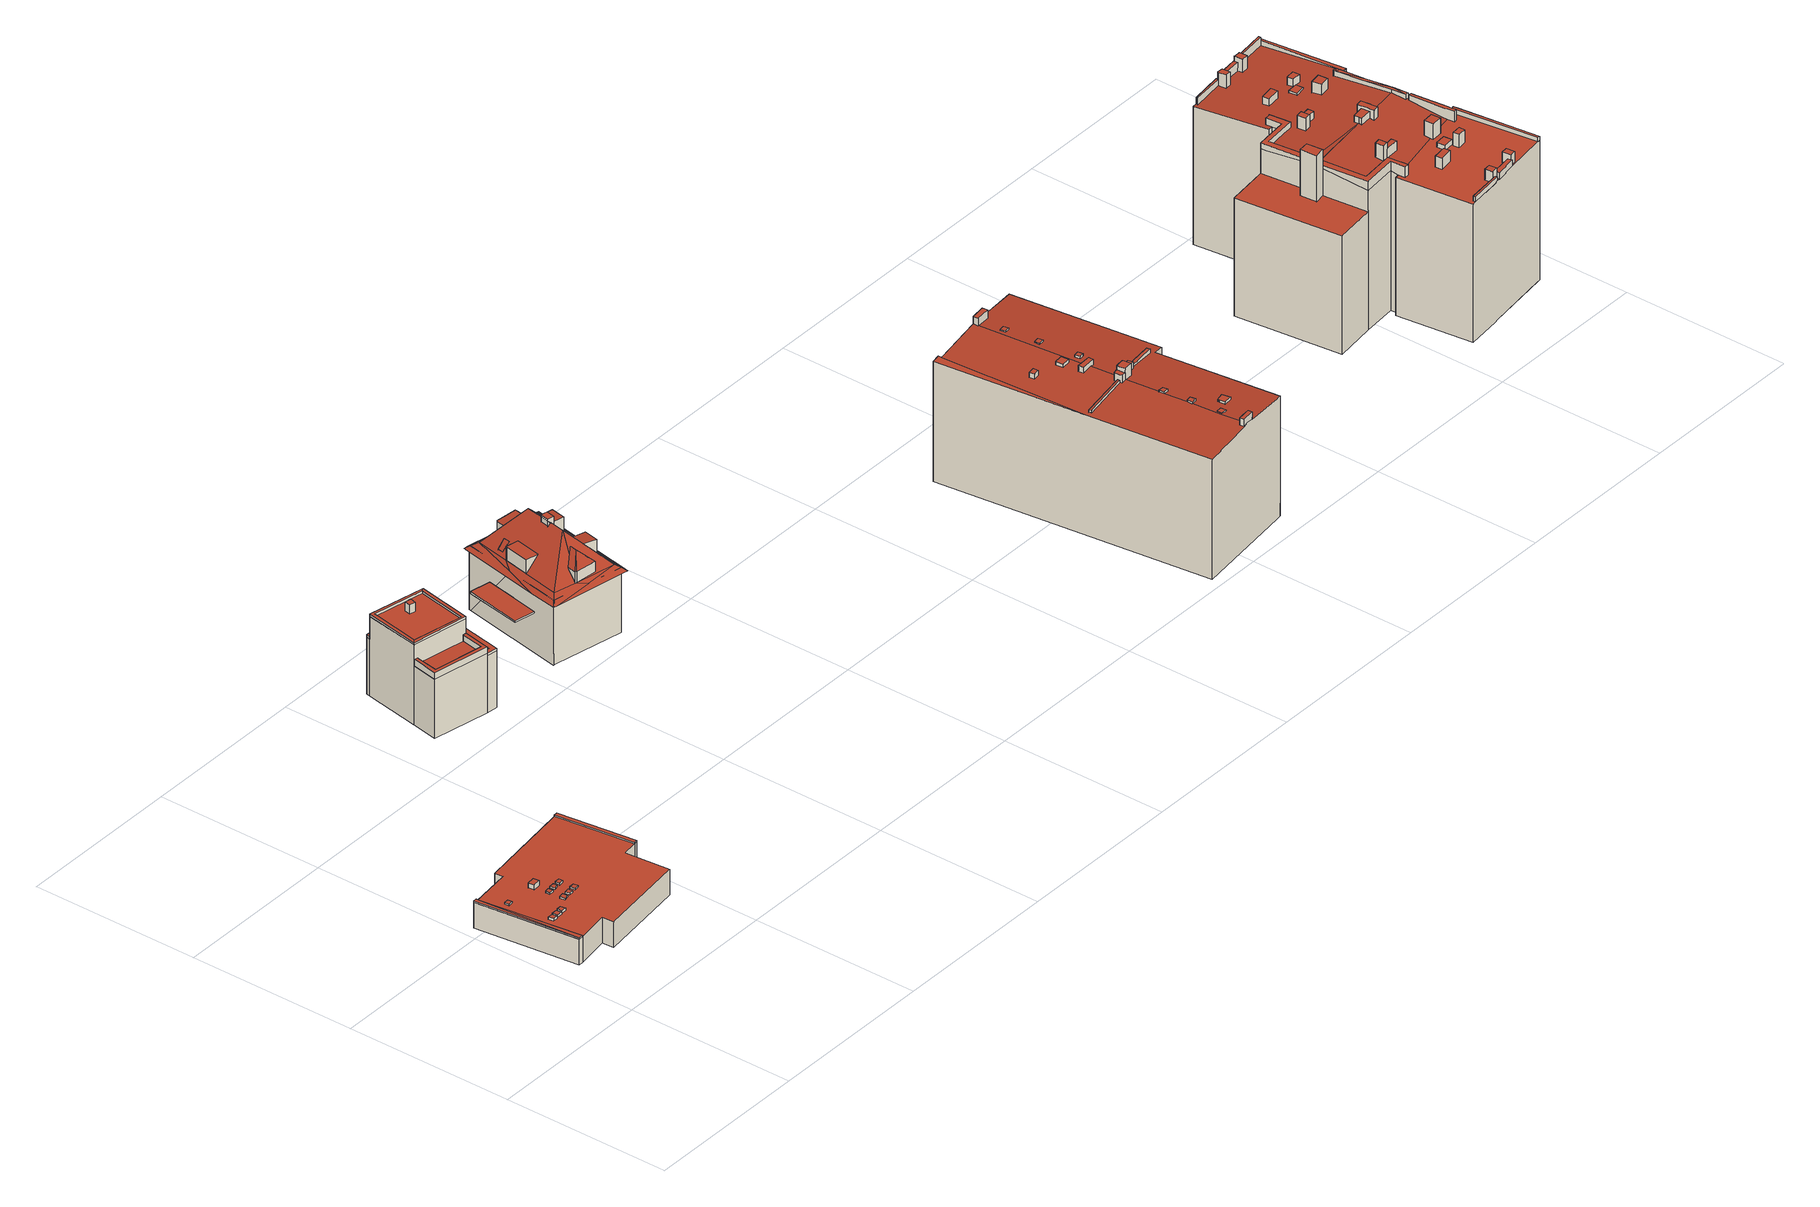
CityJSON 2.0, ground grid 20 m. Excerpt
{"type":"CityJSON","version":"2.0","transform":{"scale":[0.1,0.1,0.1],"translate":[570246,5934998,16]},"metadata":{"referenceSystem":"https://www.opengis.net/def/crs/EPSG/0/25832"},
"CityObjects":{
"building1":{"type":"Building","attributes":{"Grundfläche 2D":"232.256836","Grundhöhe NN":"16.990"},"children":["building1-1","building1-2","building1-3","building1-4","building1-5","building1-6","building1-7","building1-8","building1-9","building1-10","building1-11","building1-12","building1-13"],"geometry":[{"type":"Solid","lod":"3","boundaries":[[[[0,1,2,3,4,5,6,7,8,9,10,11,12,13,14]],[[15,16,6,5]],[[16,17,7,6]],[[17,18,8,7]],[[18,19,9,8]],[[19,20,10,9]],[[20,21,11,10]],[[21,22,12,11]],[[22,23,13,12]],[[23,24,14,13]],[[24,25,0,14]],[[25,26,1,0]],[[26,27,2,1]],[[27,28,3,2]],[[28,29,4,3]],[[29,15,5,4]],[[22,21,20,19,18,17,16,15,29,28,27,26,25,24,23]]]],"semantics":{"surfaces":[{"type":"RoofSurface"},{"type":"WallSurface"},{"type":"GroundSurface"}],"values":[[0,1,1,1,1,1,1,1,1,1,1,1,1,1,1,1,2]]}}]},
"building1-1":{"type":"BuildingInstallation","parents":["building1"],"geometry":[{"type":"MultiSurface","lod":"3","boundaries":[[[30,31,32,33]],[[33,32,34,35]],[[30,33,35,36]],[[31,30,36,37]],[[32,31,37,34]]],"semantics":{"surfaces":[{"type":"RoofSurface"},{"type":"WallSurface"}],"values":[0,1,1,1,1]}}]},
"building1-2":{"type":"BuildingInstallation","parents":["building1"],"geometry":[{"type":"MultiSurface","lod":"3","boundaries":[[[38,39,40,41]],[[40,39,42,43]],[[41,40,43,44]],[[38,41,44,45]],[[39,38,45,42]]],"semantics":{"surfaces":[{"type":"RoofSurface"},{"type":"WallSurface"}],"values":[0,1,1,1,1]}}]},
"building1-3":{"type":"BuildingInstallation","parents":["building1"],"geometry":[{"type":"MultiSurface","lod":"3","boundaries":[[[46,47,48,49]],[[49,48,50,51]],[[46,49,51,52]],[[52,53,47,46]],[[53,50,48,47]]],"semantics":{"surfaces":[{"type":"RoofSurface"},{"type":"WallSurface"}],"values":[0,1,1,1,1]}}]},
"building1-4":{"type":"BuildingInstallation","parents":["building1"],"geometry":[{"type":"MultiSurface","lod":"3","boundaries":[[[54,55,56,57]],[[57,56,58,59]],[[54,57,59,60]],[[55,54,60,61]],[[56,55,61,58]]],"semantics":{"surfaces":[{"type":"RoofSurface"},{"type":"WallSurface"}],"values":[0,1,1,1,1]}}]},
"building1-5":{"type":"BuildingInstallation","parents":["building1"],"geometry":[{"type":"MultiSurface","lod":"3","boundaries":[[[62,63,64,65]],[[65,64,66,67]],[[62,65,67,68]],[[63,62,68,69]],[[64,63,69,66]]],"semantics":{"surfaces":[{"type":"RoofSurface"},{"type":"WallSurface"}],"values":[0,1,1,1,1]}}]},
"building1-6":{"type":"BuildingInstallation","parents":["building1"],"geometry":[{"type":"MultiSurface","lod":"3","boundaries":[[[70,71,72,73]],[[74,75,73,72]],[[70,73,75,76]],[[71,70,76,77]],[[77,74,72,71]]],"semantics":{"surfaces":[{"type":"RoofSurface"},{"type":"WallSurface"}],"values":[0,1,1,1,1]}}]},
"building1-7":{"type":"BuildingInstallation","parents":["building1"],"geometry":[{"type":"MultiSurface","lod":"3","boundaries":[[[78,79,80,81]],[[82,83,81,80]],[[78,81,83,84]],[[84,85,79,78]],[[80,79,85,82]]],"semantics":{"surfaces":[{"type":"RoofSurface"},{"type":"WallSurface"}],"values":[0,1,1,1,1]}}]},
"building1-8":{"type":"BuildingInstallation","parents":["building1"],"geometry":[{"type":"MultiSurface","lod":"3","boundaries":[[[86,87,88,89]],[[89,88,14,0]],[[86,89,0,1]],[[87,86,1,2]],[[88,87,2,14]]],"semantics":{"surfaces":[{"type":"RoofSurface"},{"type":"WallSurface"}],"values":[0,1,1,1,1]}}]},
"building1-9":{"type":"BuildingInstallation","parents":["building1"],"geometry":[{"type":"MultiSurface","lod":"3","boundaries":[[[90,91,92,93]],[[93,92,94,95]],[[90,93,95,96]],[[91,90,96,97]],[[92,91,97,94]]],"semantics":{"surfaces":[{"type":"RoofSurface"},{"type":"WallSurface"}],"values":[0,1,1,1,1]}}]},
"building1-10":{"type":"BuildingInstallation","parents":["building1"],"geometry":[{"type":"MultiSurface","lod":"3","boundaries":[[[98,99,100,101]],[[98,101,102]],[[7,8,101,100]],[[8,9,102,101]],[[102,9,5,6,99,98]],[[6,7,100,99]]],"semantics":{"surfaces":[{"type":"RoofSurface"},{"type":"WallSurface"}],"values":[0,0,1,1,1,1]}}]},
"building1-11":{"type":"BuildingInstallation","parents":["building1"],"geometry":[{"type":"MultiSurface","lod":"3","boundaries":[[[103,104,105,106]],[[106,105,107,108]],[[103,106,108,109]],[[104,103,109,110]],[[105,104,110,107]]],"semantics":{"surfaces":[{"type":"RoofSurface"},{"type":"WallSurface"}],"values":[0,1,1,1,1]}}]},
"building1-12":{"type":"BuildingInstallation","parents":["building1"],"geometry":[{"type":"MultiSurface","lod":"3","boundaries":[[[111,112,113,114]],[[114,113,115,116]],[[111,114,116,117]],[[112,111,117,118]],[[113,112,118,115]]],"semantics":{"surfaces":[{"type":"RoofSurface"},{"type":"WallSurface"}],"values":[0,1,1,1,1]}}]},
"building1-13":{"type":"BuildingInstallation","parents":["building1"],"geometry":[{"type":"MultiSurface","lod":"3","boundaries":[[[119,120,121,122]],[[122,121,123,124]],[[119,122,124,125]],[[120,119,125,126]],[[121,120,126,123]]],"semantics":{"surfaces":[{"type":"RoofSurface"},{"type":"WallSurface"}],"values":[0,1,1,1,1]}}]},
"building2":{"type":"Building","attributes":{"Grundfläche 2D":"85.486202","Grundhöhe NN":"16.314"},"children":["building2-1","building2-2","building2-3","building2-4","building2-5"],"geometry":[{"type":"Solid","lod":"3","boundaries":[[[[127,128,129,130,131,132,133]],[[134,135,136,137]],[[138,139,140,141,142,143,144,145,146,147]],[[127,133,132,138,147,146]],[[131,130,148,149]],[[131,149,150,138,132]],[[151,134,137,152,143,153,148,130]],[[129,128,127,154,135,134,151,130]],[[135,154,127,146,145,136]],[[136,145,144,143,152,137]],[[139,138,150,155]],[[140,139,155,156]],[[157,142,141,140,156,158]],[[143,142,157,153]],[[148,153,157,158,156,155,150,149]]]],"semantics":{"surfaces":[{"type":"RoofSurface"},{"type":"WallSurface"},{"type":"GroundSurface"}],"values":[[0,0,0,1,1,1,1,1,1,1,1,1,1,1,2]]}}]},
"building2-1":{"type":"BuildingInstallation","parents":["building2"],"geometry":[{"type":"MultiSurface","lod":"3","boundaries":[[[159,160,154,161,162,163,164,151,165]],[[154,127,128,161]],[[128,166,162,161]],[[163,162,166,167]],[[167,129,164,163]],[[129,130,151,164]],[[130,131,165,151]],[[165,131,132,159]],[[132,133,127,154,160,159]]],"semantics":{"surfaces":[{"type":"RoofSurface"},{"type":"WallSurface"}],"values":[0,1,1,1,1,1,1,1,1]}}]},
"building2-2":{"type":"BuildingInstallation","parents":["building2"],"geometry":[{"type":"MultiSurface","lod":"3","boundaries":[[[168,169,170,171,172,173]],[[134,135,171,170]],[[135,136,172,171]],[[168,173,174,175]],[[169,168,175,176]]],"semantics":{"surfaces":[{"type":"RoofSurface"},{"type":"WallSurface"}],"values":[0,1,1,1,1]}}]},
"building2-3":{"type":"BuildingInstallation","parents":["building2"],"geometry":[{"type":"MultiSurface","lod":"3","boundaries":[[[170,169,177,173,172,178]],[[177,169,176,179]],[[179,174,173,177]],[[136,137,178,172]],[[137,134,170,178]]],"semantics":{"surfaces":[{"type":"RoofSurface"},{"type":"WallSurface"}],"values":[0,1,1,1,1]}}]},
"building2-4":{"type":"BuildingInstallation","parents":["building2"],"geometry":[{"type":"MultiSurface","lod":"3","boundaries":[[[180,181,182,183]],[[183,182,184,185]],[[180,183,185,186]],[[181,180,186,187]],[[182,181,187,184]]],"semantics":{"surfaces":[{"type":"RoofSurface"},{"type":"WallSurface"}],"values":[0,1,1,1,1]}}]},
"building2-5":{"type":"BuildingInstallation","parents":["building2"],"geometry":[{"type":"MultiSurface","lod":"3","boundaries":[[[188,189,190,133,132,191,192,193,194,152,195]],[[138,139,191,132]],[[139,140,192,191]],[[140,141,142,194,193,192]],[[142,143,152,194]],[[143,144,195,152]],[[144,196,188,195]],[[196,197,189,188]],[[190,189,197,198]],[[147,133,190,198]],[[132,133,147,138]]],"semantics":{"surfaces":[{"type":"RoofSurface"},{"type":"WallSurface"}],"values":[0,1,1,1,1,1,1,1,1,1,1]}}]},
"building3":{"type":"Building","attributes":{"Grundfläche 2D":"115.816028","Grundhöhe NN":"17.129"},"children":["building3-1","building3-2","building3-3","building3-4","building3-5","building3-6","building3-7","building3-8","building3-9"],"geometry":[{"type":"Solid","lod":"3","boundaries":[[[[199,200,201,202,203]],[[204,201,200,199]],[[205,203,202,206,207]],[[199,203,205,208,209]],[[210,211,212,205,207,206]],[[213,214,212,211,215,216,217]],[[214,205,212]],[[218,219,220,221,217,216,215]],[[222,223,224,225,219,218]],[[219,225,220]],[[223,226,204,225,224]],[[204,199,225]],[[220,227,217,221]],[[225,227,220]],[[225,199,228,229,230,229,231,227]],[[228,205,214,213,217,227,231,229,232,229]],[[208,205,228,199,209]],[[203,233,234,235]],[[235,236,237,238,203]],[[212,207,237,236,239]],[[240,241,212,239,242]],[[243,244,224,219,245,216,240,242,246]],[[233,200,247,224,244,234]],[[244,243,246,242,239,236,235,234]],[[201,200,233,203,202]],[[200,201,204]],[[202,210,206]],[[210,202,237,207]],[[237,202,203,238]],[[212,211,210,207]],[[211,212,241,240,215]],[[215,240,218]],[[218,219,224,222]],[[240,216,218]],[[245,219,218,216]],[[222,226,223]],[[222,224,226]],[[204,226,224,247,200]]]],"semantics":{"surfaces":[{"type":"RoofSurface"},{"type":"WallSurface"},{"type":"GroundSurface"}],"values":[[0,0,0,0,0,0,0,0,0,0,0,0,0,0,0,0,0,1,1,1,1,1,1,2,0,0,0,0,0,0,0,0,0,0,0,0,0,0]]}}]},
"building3-1":{"type":"BuildingInstallation","parents":["building3"],"geometry":[{"type":"MultiSurface","lod":"3","boundaries":[[[248,249,250,251,252]],[[252,253,229]],[[252,229,248]],[[229,254,249,248]],[[255,250,249,254,232]],[[251,250,255,231,256]],[[230,253,252,251,256]]],"semantics":{"surfaces":[{"type":"RoofSurface"},{"type":"WallSurface"}],"values":[0,1,1,1,1,1,1]}}]},
"building3-2":{"type":"BuildingInstallation","parents":["building3"],"geometry":[{"type":"MultiSurface","lod":"3","boundaries":[[[257,258,259,260,261,262,263]],[[263,262,264]],[[265,266,264,262,261,267,268]],[[269,208,258,257,263]],[[267,261,260]],[[209,270,264,266,265]],[[270,269,263,264]]],"semantics":{"surfaces":[{"type":"RoofSurface"},{"type":"WallSurface"}],"values":[0,0,0,1,1,1,1]}}]},
"building3-3":{"type":"BuildingInstallation","parents":["building3"],"geometry":[{"type":"MultiSurface","lod":"3","boundaries":[[[271,272,273,274]],[[274,273,275,276]],[[271,274,276,277]],[[272,271,277,278]],[[273,272,278,275]]],"semantics":{"surfaces":[{"type":"RoofSurface"},{"type":"WallSurface"}],"values":[0,1,1,1,1]}}]},
"building3-4":{"type":"BuildingInstallation","parents":["building3"],"geometry":[{"type":"MultiSurface","lod":"3","boundaries":[[[279,280,281,282,283,284]],[[279,284,285]],[[282,281,286,287]],[[287,288,285,284,283,282]]],"semantics":{"surfaces":[{"type":"RoofSurface"},{"type":"WallSurface"}],"values":[0,1,1,1]}}]},
"building3-5":{"type":"BuildingInstallation","parents":["building3"],"geometry":[{"type":"MultiSurface","lod":"3","boundaries":[[[289,290,291,292]],[[292,213,289]],[[290,214,291]],[[292,291,214,213]]],"semantics":{"surfaces":[{"type":"RoofSurface"},{"type":"WallSurface"}],"values":[0,1,1,1]}}]},
"building3-6":{"type":"BuildingInstallation","parents":["building3"],"geometry":[{"type":"MultiSurface","lod":"3","boundaries":[[[293,294,295,296,297,298]],[[296,295,299]],[[299,295,300]],[[301,300,295,294,302,303]],[[297,296,304]],[[221,300,301]],[[221,220,299,300]],[[220,304,296,299]]],"semantics":{"surfaces":[{"type":"RoofSurface"},{"type":"WallSurface"}],"values":[0,0,0,0,1,1,1,1]}}]},
"building3-7":{"type":"BuildingInstallation","parents":["building3"],"geometry":[{"type":"MultiSurface","lod":"3","boundaries":[[[305,306,307,308]],[[306,309,307]],[[308,310,305]],[[306,305,310,309]]],"semantics":{"surfaces":[{"type":"RoofSurface"},{"type":"WallSurface"}],"values":[0,1,1,1]}}]},
"building3-8":{"type":"BuildingInstallation","parents":["building3"],"geometry":[{"type":"MultiSurface","lod":"3","boundaries":[[[311,312,313]],[[312,314,313]],[[314,315,316]],[[316,313,314]],[[317,315,314,312,311,318,319,320]],[[317,321,316,315]],[[313,316,321,322]],[[313,322,318,311]],[[320,319,318,322,321,317]]],"semantics":{"surfaces":[{"type":"RoofSurface"},{"type":"WallSurface"},{"type":"OuterCeilingSurface"}],"values":[0,0,0,0,1,1,1,1,2]}}]},
"building3-9":{"type":"BuildingInstallation","parents":["building3"],"geometry":[{"type":"MultiSurface","lod":"3","boundaries":[[[323,324,325,326]],[[323,327,328,324]],[[325,324,328,329]],[[326,325,329,330]],[[326,330,327,323]],[[328,327,330,329]]],"semantics":{"surfaces":[{"type":"RoofSurface"},{"type":"WallSurface"},{"type":"OuterCeilingSurface"}],"values":[0,1,1,1,1,2]}}]},
"building4":{"type":"Building","attributes":{"Grundfläche 2D":"440.302065","Grundhöhe NN":"17.251"},"children":["building4-1","building4-2","building4-3","building4-4","building4-5","building4-6","building4-7","building4-8","building4-9","building4-10","building4-11","building4-12","building4-13","building4-14","building4-15","building4-16","building4-17"],"geometry":[{"type":"Solid","lod":"3","boundaries":[[[[331,332,333,334,335,336,337,338,339,340,341,342,343,344,345,346,347,348,349,350,351,352]],[[353,354,355,356]],[[348,347,346,345,344,343,342,341,340,353,356,357,358,359,331,352,351,350,349]],[[336,335,360,361]],[[338,337,362,363]],[[337,336,361,362]],[[364,353,340,339,338,363,365]],[[354,353,364,366]],[[355,354,366,367]],[[357,356,355,367,368]],[[335,334,333,332,331,359,358,357,368,369,360]],[[365,363,362,361,360,369,368,367,366,364]]]],"semantics":{"surfaces":[{"type":"RoofSurface"},{"type":"WallSurface"},{"type":"GroundSurface"}],"values":[[0,0,0,1,1,1,1,1,1,1,1,2]]}}]},
"building4-1":{"type":"BuildingInstallation","parents":["building4"],"geometry":[{"type":"MultiSurface","lod":"3","boundaries":[[[370,371,372,373]],[[372,371,374,375]],[[373,372,375,376]],[[370,373,376,377]],[[371,370,377,374]]],"semantics":{"surfaces":[{"type":"RoofSurface"},{"type":"WallSurface"}],"values":[0,1,1,1,1]}}]},
"building4-2":{"type":"BuildingInstallation","parents":["building4"],"geometry":[{"type":"MultiSurface","lod":"3","boundaries":[[[378,379,380,381]],[[381,380,382,383]],[[378,381,383,384]],[[384,385,379,378]],[[385,382,380,379]]],"semantics":{"surfaces":[{"type":"RoofSurface"},{"type":"WallSurface"}],"values":[0,1,1,1,1]}}]},
"building4-3":{"type":"BuildingInstallation","parents":["building4"],"geometry":[{"type":"MultiSurface","lod":"3","boundaries":[[[386,387,388,389]],[[390,391,389,388]],[[386,389,391,392]],[[392,393,387,386]],[[388,387,393,390]]],"semantics":{"surfaces":[{"type":"RoofSurface"},{"type":"WallSurface"}],"values":[0,1,1,1,1]}}]},
"building4-4":{"type":"BuildingInstallation","parents":["building4"],"geometry":[{"type":"MultiSurface","lod":"3","boundaries":[[[394,395,396,397]],[[397,396,398,399]],[[394,397,399,400]],[[395,394,400,401]],[[396,395,401,398]]],"semantics":{"surfaces":[{"type":"RoofSurface"},{"type":"WallSurface"}],"values":[0,1,1,1,1]}}]},
"building4-5":{"type":"BuildingInstallation","parents":["building4"],"geometry":[{"type":"MultiSurface","lod":"3","boundaries":[[[402,403,404,405]],[[405,404,406,407]],[[407,408,402,405]],[[408,409,403,402]],[[404,403,409,406]]],"semantics":{"surfaces":[{"type":"RoofSurface"},{"type":"WallSurface"}],"values":[0,1,1,1,1]}}]},
"building4-6":{"type":"BuildingInstallation","parents":["building4"],"geometry":[{"type":"MultiSurface","lod":"3","boundaries":[[[410,411,412,413]],[[414,415,410,413]],[[411,410,415,416]],[[412,411,416,417]]],"semantics":{"surfaces":[{"type":"RoofSurface"},{"type":"WallSurface"}],"values":[0,1,1,1]}}]},
"building4-7":{"type":"BuildingInstallation","parents":["building4"],"geometry":[{"type":"MultiSurface","lod":"3","boundaries":[[[418,419,420,421,422]],[[423,349,420,419]],[[421,420,349,424]],[[424,350,425,418,422,421]],[[425,423,419,418]]],"semantics":{"surfaces":[{"type":"RoofSurface"},{"type":"WallSurface"}],"values":[0,1,1,1,1]}}]},
"building4-8":{"type":"BuildingInstallation","parents":["building4"],"geometry":[{"type":"MultiSurface","lod":"3","boundaries":[[[426,427,428,429]],[[430,431,429,428]],[[426,429,431,432]],[[432,433,427,426]],[[428,427,433,430]]],"semantics":{"surfaces":[{"type":"RoofSurface"},{"type":"WallSurface"}],"values":[0,1,1,1,1]}}]},
"building4-9":{"type":"BuildingInstallation","parents":["building4"],"geometry":[{"type":"MultiSurface","lod":"3","boundaries":[[[434,435,436,437,438,439]],[[440,441,438,437]],[[417,442,434,439,438,441,414,413,412]],[[442,443,435,434]]],"semantics":{"surfaces":[{"type":"RoofSurface"},{"type":"WallSurface"}],"values":[0,1,1,1]}}]},
"building4-10":{"type":"BuildingInstallation","parents":["building4"],"geometry":[{"type":"MultiSurface","lod":"3","boundaries":[[[444,445,446,447,448,449,450,451]],[[452,453,445,444]],[[454,455,456,447,446,445,453]],[[457,458,449,448,447,456,459]],[[458,460,450,449]]],"semantics":{"surfaces":[{"type":"RoofSurface"},{"type":"WallSurface"}],"values":[0,1,1,1,1]}}]},
"building4-11":{"type":"BuildingInstallation","parents":["building4"],"geometry":[{"type":"MultiSurface","lod":"3","boundaries":[[[461,462,463,464]],[[461,464,465,466]],[[467,462,461,466,343]],[[467,468,463,462]],[[344,465,464,463,468]]],"semantics":{"surfaces":[{"type":"RoofSurface"},{"type":"WallSurface"}],"values":[0,1,1,1,1]}}]},
"building4-12":{"type":"BuildingInstallation","parents":["building4"],"geometry":[{"type":"MultiSurface","lod":"3","boundaries":[[[469,470,471,472,473]],[[359,331,332,333,471,470]],[[333,474,472,471]],[[352,475,469,473,472,474]],[[475,359,470,469]]],"semantics":{"surfaces":[{"type":"RoofSurface"},{"type":"WallSurface"}],"values":[0,1,1,1,1]}}]},
"building4-13":{"type":"BuildingInstallation","parents":["building4"],"geometry":[{"type":"MultiSurface","lod":"3","boundaries":[[[476,477,456,455]],[[476,455,454,478]],[[477,476,478,479]],[[456,477,479,459]]],"semantics":{"surfaces":[{"type":"RoofSurface"},{"type":"WallSurface"}],"values":[0,1,1,1]}}]},
"building4-14":{"type":"BuildingInstallation","parents":["building4"],"geometry":[{"type":"MultiSurface","lod":"3","boundaries":[[[480,481,482,483,484,485,486]],[[437,436,435,443,482,481,480]],[[487,483,482,443,346]],[[484,483,487,452,444,451]],[[484,451,450,460,345,440,437,480,486,485]]],"semantics":{"surfaces":[{"type":"RoofSurface"},{"type":"WallSurface"}],"values":[0,1,1,1,1]}}]},
"building4-15":{"type":"BuildingInstallation","parents":["building4"],"geometry":[{"type":"MultiSurface","lod":"3","boundaries":[[[488,489,490,491,492]],[[339,340,490,489]],[[491,490,340,493]],[[493,341,494,488,492,491]],[[494,339,489,488]]],"semantics":{"surfaces":[{"type":"RoofSurface"},{"type":"WallSurface"}],"values":[0,1,1,1,1]}}]},
"building4-16":{"type":"BuildingInstallation","parents":["building4"],"geometry":[{"type":"MultiSurface","lod":"3","boundaries":[[[495,496,497,498,499,500]],[[498,497,501,502]],[[499,498,502,503]],[[499,503,504,500]],[[504,505,495,500]],[[505,506,496,495]],[[497,496,506,501]]],"semantics":{"surfaces":[{"type":"RoofSurface"},{"type":"WallSurface"}],"values":[0,1,1,1,1,1,1]}}]},
"building4-17":{"type":"BuildingInstallation","parents":["building4"],"geometry":[{"type":"MultiSurface","lod":"3","boundaries":[[[507,508,509,510,511]],[[512,347,513,507,511,510]],[[508,507,513,348]],[[348,514,509,508]],[[510,509,514,512]]],"semantics":{"surfaces":[{"type":"RoofSurface"},{"type":"WallSurface"}],"values":[0,1,1,1,1]}}]},
"building5":{"type":"Building","attributes":{"Grundfläche 2D":"525.584360","Grundhöhe NN":"16.607"},"children":["building5-1","building5-2","building5-3","building5-4","building5-5","building5-6","building5-7","building5-8","building5-9","building5-10","building5-11","building5-12","building5-13","building5-14","building5-15","building5-16","building5-17","building5-18","building5-19","building5-20","building5-21","building5-22","building5-23","building5-24","building5-25","building5-26","building5-27","building5-28","building5-29"],"geometry":[{"type":"MultiSurface","lod":"3","boundaries":[[[515,516,517,518,519,520,521,522,523,524,525,526,527,528,529,530,531,532,533,534,535]],[[536,537,538,539,540,541,542,543,544,545,546,547,548,549,550,551,552,553,554,555,556,557,558,559,560,561,562,563,564]],[[550,549,565]],[[566,567,568,569,570,571,572,573,574,554,553,552,551,550,575,576,577,566,568]],[[550,565,575]],[[578,579,580,581,582,583,584,585,586,587,588,570,569,568,567,566,589,590,591,592]],[[593,594,595,596,597,598,599]],[[600,601,602,603,604,605,606]],[[607,608,609,610,611]],[[612,613,614,615,616]],[[522,521,591,590]],[[524,523,522,590,589,566]],[[566,577,525,524]],[[576,526,525,577]],[[576,575,565,549,548,547,546,531,530,529,528,527,526]],[[544,543,532,531,546,545]],[[541,533,532,543,542]],[[535,534,533,541,540,539]],[[535,539,538,617,515]],[[618,516,515,617]],[[618,619,620,517,516]],[[518,621,622,519]],[[623,520,519,622]],[[520,623,592,591,521]],[[607,624,601,600,606,609,608]],[[607,611,625,626,601,624]],[[598,597,627,628]],[[599,598,628,629]],[[593,599,629,630]],[[537,536,631,632]],[[538,537,632,633]],[[617,538,633,634]],[[617,634,627,597,618]],[[595,594,593,622,621,635,620,619,618,597,596]],[[622,593,630,636,623]],[[592,623,636,637]],[[578,592,637,638]],[[579,578,638,639]],[[640,641,642,643,587,586,585,584,583,582,581,580,579,639,644]],[[625,611,570,588,587,643,645]],[[571,570,611,610,572]],[[606,605,604,615,614,555,554,574,573,572,610,609]],[[556,555,614,613,557]],[[558,557,613,646,647,559]],[[536,564,648,631]],[[560,559,647,649]],[[564,563,562,561,560,649,648]],[[650,612,616,615,604,603,602]],[[612,650,602,651,646,613]],[[602,601,626,651]],[[645,643,642,640,644,639,638,637,636,630,629,628,627,634,633,632,631,648,649,647,646,651,626,625]]],"semantics":{"surfaces":[{"type":"RoofSurface"},{"type":"WallSurface"},{"type":"GroundSurface"}],"values":[0,0,0,0,0,0,0,0,0,0,1,1,1,1,1,1,1,1,1,1,1,1,1,1,1,1,1,1,1,1,1,1,1,1,1,1,1,1,1,1,1,1,1,1,1,1,1,1,1,1,2]}}]},
"building5-1":{"type":"BuildingInstallation","parents":["building5"],"geometry":[{"type":"MultiSurface","lod":"3","boundaries":[[[652,653,654]],[[655,656,654,657]],[[658,652,654,656]],[[655,657,659]],[[655,659,660]],[[655,660,661]],[[555,662,663,660,659,657,654,653,574,554]],[[664,661,660,663,665]],[[661,664,666,553,658,656,655]],[[652,658,553,667]],[[667,574,653,652]]],"semantics":{"surfaces":[{"type":"RoofSurface"},{"type":"WallSurface"}],"values":[0,0,0,0,0,0,1,1,1,1,1]}}]},
"building5-2":{"type":"BuildingInstallation","parents":["building5"],"geometry":[{"type":"MultiSurface","lod":"3","boundaries":[[[668,663,662,669,670,671,672]],[[556,557,669,662,555]],[[558,559,670,669,557]],[[559,560,671,670]],[[672,673,674,668]],[[663,668,674,665]]],"semantics":{"surfaces":[{"type":"RoofSurface"},{"type":"WallSurface"}],"values":[0,1,1,1,1,1]}}]},
"building5-3":{"type":"BuildingInstallation","parents":["building5"],"geometry":[{"type":"MultiSurface","lod":"3","boundaries":[[[675,676,677,678]],[[678,677,679,680]],[[675,678,680,681]],[[676,675,681,682]],[[677,676,682,679]]],"semantics":{"surfaces":[{"type":"RoofSurface"},{"type":"WallSurface"}],"values":[0,1,1,1,1]}}]},
"building5-4":{"type":"BuildingInstallation","parents":["building5"],"geometry":[{"type":"MultiSurface","lod":"3","boundaries":[[[683,684,685,686,687]],[[688,689,690,685,684,683,691]],[[686,685,690,692,693,694]],[[687,686,694,695]],[[683,687,695,691]]],"semantics":{"surfaces":[{"type":"RoofSurface"},{"type":"WallSurface"}],"values":[0,1,1,1,1]}}]},
"building5-5":{"type":"BuildingInstallation","parents":["building5"],"geometry":[{"type":"MultiSurface","lod":"3","boundaries":[[[696,697,698,699,700,701,702]],[[703,704,697,696]],[[704,705,698,697]],[[705,706,707,700,699,698]],[[707,708,701,700]]],"semantics":{"surfaces":[{"type":"RoofSurface"},{"type":"WallSurface"}],"values":[0,1,1,1,1]}}]},
"building5-6":{"type":"BuildingInstallation","parents":["building5"],"geometry":[{"type":"MultiSurface","lod":"3","boundaries":[[[709,710,711,712]],[[712,711,583,584]],[[584,713,709,712]],[[710,709,713,714]],[[714,583,711,710]]],"semantics":{"surfaces":[{"type":"RoofSurface"},{"type":"WallSurface"}],"values":[0,1,1,1,1]}}]},
"building5-7":{"type":"BuildingInstallation","parents":["building5"],"geometry":[{"type":"MultiSurface","lod":"3","boundaries":[[[715,716,717,718,719]],[[718,717,720,721]],[[719,718,721,550]],[[715,719,550,722]],[[716,715,722,723]]],"semantics":{"surfaces":[{"type":"RoofSurface"},{"type":"WallSurface"}],"values":[0,1,1,1,1]}}]},
"building5-8":{"type":"BuildingInstallation","parents":["building5"],"geometry":[{"type":"MultiSurface","lod":"3","boundaries":[[[724,725,726]],[[727,728,724]],[[728,729,730,731,732,733,725,724]],[[734,735,728,727]],[[729,728,735,585]],[[585,586,587,731,730,729]],[[570,733,732,731,587,588]],[[570,571,572,726,725,733]]],"semantics":{"surfaces":[{"type":"RoofSurface"},{"type":"WallSurface"}],"values":[0,0,0,1,1,1,1,1]}}]},
"building5-9":{"type":"BuildingInstallation","parents":["building5"],"geometry":[{"type":"MultiSurface","lod":"3","boundaries":[[[736,737,738,739]],[[739,738,740,741]],[[736,739,741,742]],[[737,736,742,743]],[[738,737,743,740]]],"semantics":{"surfaces":[{"type":"RoofSurface"},{"type":"WallSurface"}],"values":[0,1,1,1,1]}}]},
"building5-10":{"type":"BuildingInstallation","parents":["building5"],"geometry":[{"type":"MultiSurface","lod":"3","boundaries":[[[744,745,746,747,748]],[[749,746,745,744,750,568]],[[749,751,747,746]],[[747,751,567,752,748]],[[752,750,744,748]]],"semantics":{"surfaces":[{"type":"RoofSurface"},{"type":"WallSurface"}],"values":[0,1,1,1,1]}}]},
"building5-11":{"type":"BuildingInstallation","parents":["building5"],"geometry":[{"type":"MultiSurface","lod":"3","boundaries":[[[753,754,755,756]],[[756,755,757,758]],[[753,756,758,759]],[[754,753,759,760]],[[755,754,760,757]]],"semantics":{"surfaces":[{"type":"RoofSurface"},{"type":"WallSurface"}],"values":[0,1,1,1,1]}}]},
"building5-12":{"type":"BuildingInstallation","parents":["building5"],"geometry":[{"type":"MultiSurface","lod":"3","boundaries":[[[761,762,763,764]],[[764,763,765,766]],[[761,764,766,767]],[[762,761,767,768]],[[763,762,768,765]]],"semantics":{"surfaces":[{"type":"RoofSurface"},{"type":"WallSurface"}],"values":[0,1,1,1,1]}}]},
"building5-13":{"type":"BuildingInstallation","parents":["building5"],"geometry":[{"type":"MultiSurface","lod":"3","boundaries":[[[769,770,771,772,773,774]],[[771,770,563,564]],[[772,771,564,775]],[[773,772,775,776]],[[777,778,563,770,769,774]]],"semantics":{"surfaces":[{"type":"RoofSurface"},{"type":"WallSurface"}],"values":[0,1,1,1,1]}}]},
"building5-14":{"type":"BuildingInstallation","parents":["building5"],"geometry":[{"type":"MultiSurface","lod":"3","boundaries":[[[779,780,781,782,783,784,785,786]],[[787,788,789,777,774,782,781,780]],[[774,773,783,782]],[[773,776,790,784,783]],[[791,786,785,784,790,792]],[[793,794,787,780,779,786,791]]],"semantics":{"surfaces":[{"type":"RoofSurface"},{"type":"WallSurface"}],"values":[0,1,1,1,1,1]}}]},
"building5-15":{"type":"BuildingInstallation","parents":["building5"],"geometry":[{"type":"MultiSurface","lod":"3","boundaries":[[[795,796,797,798,799,800,801,802,803,804]],[[805,806,802,801]],[[807,796,795,804,803,802,806,720,717,716,723]],[[807,808,797,796]],[[809,552,805,801,800,799,798,797,808,810]]],"semantics":{"surfaces":[{"type":"RoofSurface"},{"type":"WallSurface"}],"values":[0,1,1,1,1]}}]},
"building5-16":{"type":"BuildingInstallation","parents":["building5"],"geometry":[{"type":"MultiSurface","lod":"3","boundaries":[[[811,812,813,814]],[[811,814,815,816]],[[814,813,817,815]],[[812,811,816,818]],[[813,812,818,817]]],"semantics":{"surfaces":[{"type":"RoofSurface"},{"type":"WallSurface"}],"values":[0,1,1,1,1]}}]},
"building5-17":{"type":"BuildingInstallation","parents":["building5"],"geometry":[{"type":"MultiSurface","lod":"3","boundaries":[[[819,820,821,822,823]],[[581,582,821,820,580]],[[582,824,822,821]],[[819,823,825,826]],[[820,819,826,580]]],"semantics":{"surfaces":[{"type":"RoofSurface"},{"type":"WallSurface"}],"values":[0,1,1,1,1]}}]},
"building5-18":{"type":"BuildingInstallation","parents":["building5"],"geometry":[{"type":"MultiSurface","lod":"3","boundaries":[[[827,828,829,830]],[[830,829,831,832]],[[827,830,832,833]],[[828,827,833,834]],[[829,828,834,831]]],"semantics":{"surfaces":[{"type":"RoofSurface"},{"type":"WallSurface"}],"values":[0,1,1,1,1]}}]},
"building5-19":{"type":"BuildingInstallation","parents":["building5"],"geometry":[{"type":"MultiSurface","lod":"3","boundaries":[[[835,836,837,838]],[[838,837,839,840]],[[835,838,840,841]],[[836,835,841,842]],[[837,836,842,839]]],"semantics":{"surfaces":[{"type":"RoofSurface"},{"type":"WallSurface"}],"values":[0,1,1,1,1]}}]},
"building5-20":{"type":"BuildingInstallation","parents":["building5"],"geometry":[{"type":"MultiSurface","lod":"3","boundaries":[[[843,844,845,846,847,848]],[[846,845,849,850]],[[848,847,846,850,851,852]],[[843,848,852,703,696,702]],[[702,701,708,849,845,844,843]]],"semantics":{"surfaces":[{"type":"RoofSurface"},{"type":"WallSurface"}],"values":[0,1,1,1,1]}}]},
"building5-21":{"type":"BuildingInstallation","parents":["building5"],"geometry":[{"type":"MultiSurface","lod":"3","boundaries":[[[853,854,855,856]],[[857,858,856,855]],[[858,859,853,856]],[[854,853,859,860]]],"semantics":{"surfaces":[{"type":"RoofSurface"},{"type":"WallSurface"}],"values":[0,1,1,1]}}]},
"building5-22":{"type":"BuildingInstallation","parents":["building5"],"geometry":[{"type":"MultiSurface","lod":"3","boundaries":[[[861,862,863,864]],[[862,861,865,866]],[[863,862,866,867]],[[857,855,864,863,867]],[[861,864,855,854,860,865]]],"semantics":{"surfaces":[{"type":"RoofSurface"},{"type":"WallSurface"}],"values":[0,1,1,1,1]}}]},
"building5-23":{"type":"BuildingInstallation","parents":["building5"],"geometry":[{"type":"MultiSurface","lod":"3","boundaries":[[[868,787,794,692,690,689,869,870]],[[688,871,869,689]],[[872,868,870,869,871,873]],[[872,788,787,868]],[[692,794,793,693]]],"semantics":{"surfaces":[{"type":"RoofSurface"},{"type":"WallSurface"}],"values":[0,1,1,1,1]}}]},
"building5-24":{"type":"BuildingInstallation","parents":["building5"],"geometry":[{"type":"MultiSurface","lod":"3","boundaries":[[[874,875,876,877]],[[875,874,878,879]],[[825,823,876,875,879]],[[877,876,823,822,824,880]],[[874,877,880,878]]],"semantics":{"surfaces":[{"type":"RoofSurface"},{"type":"WallSurface"}],"values":[0,1,1,1,1]}}]},
"building5-25":{"type":"BuildingInstallation","parents":["building5"],"geometry":[{"type":"MultiSurface","lod":"3","boundaries":[[[881,882,883,884]],[[560,561,882,881,671]],[[561,885,883,882]],[[884,883,885,673]],[[672,884,673]],[[672,671,881,884]]],"semantics":{"surfaces":[{"type":"RoofSurface"},{"type":"WallSurface"}],"values":[0,1,1,1,1,1]}}]},
"building5-26":{"type":"BuildingInstallation","parents":["building5"],"geometry":[{"type":"MultiSurface","lod":"3","boundaries":[[[624,650,886,887]],[[887,886,603,600]],[[600,601,624,887]],[[601,602,650,624]],[[603,886,650,602]]],"semantics":{"surfaces":[{"type":"RoofSurface"},{"type":"WallSurface"}],"values":[0,1,1,1,1]}}]},
"building5-27":{"type":"BuildingInstallation","parents":["building5"],"geometry":[{"type":"MultiSurface","lod":"3","boundaries":[[[888,889,890,891]],[[889,888,518,517]],[[621,594,595,596,620,635]],[[596,892,890,889,517,620]],[[892,893,891,890]],[[594,621,518,888,891,893]]],"semantics":{"surfaces":[{"type":"RoofSurface"},{"type":"WallSurface"}],"values":[0,1,1,1,1,1]}}]},
"building5-28":{"type":"BuildingInstallation","parents":["building5"],"geometry":[{"type":"MultiSurface","lod":"3","boundaries":[[[894,895,896,897,898,899,900,901,902]],[[903,904,896,895]],[[898,897,896,904,734,727,724,726,572,573,900,899]],[[573,905,901,900]],[[906,569,903,895,894,902,901,905]]],"semantics":{"surfaces":[{"type":"RoofSurface"},{"type":"WallSurface"}],"values":[0,1,1,1,1]}}]},
"building5-29":{"type":"BuildingInstallation","parents":["building5"],"geometry":[{"type":"MultiSurface","lod":"3","boundaries":[[[907,908,909,910]],[[911,912,913,908,907]],[[913,914,909,908]],[[915,910,909,914,916]],[[915,911,907,910]]],"semantics":{"surfaces":[{"type":"RoofSurface"},{"type":"WallSurface"}],"values":[0,1,1,1,1]}}]}
},
"vertices":[
[191,145,41],[179,237,41],[175,237,41],[60,222,41],[61,212,41],[11,206,41],[11,207,41],[7,207,41],[22,84,41],[27,84,41],[66,90,41],[67,76,41],[174,89,41],[169,142,41],[187,144,41],[11,206,10],[11,207,10],[7,207,10],[22,84,10],[27,84,10],[66,90,10],[67,76,10],[174,89,10],[169,142,10],[187,144,10],[191,145,10],[179,237,10],[175,237,10],[60,222,10],[61,212,10],
[37,124,44],[36,130,44],[30,130,44],[31,124,44],[30,130,41],[31,124,41],[37,124,41],[36,130,41],
[71,156,43],[70,162,43],[65,161,43],[65,156,43],[70,162,41],[65,161,41],[65,156,41],[71,156,41],
[30,176,43],[29,181,43],[24,181,43],[24,175,43],[24,181,41],[24,175,41],[30,176,41],[29,181,41],
[67,138,43],[73,139,43],[72,145,43],[66,144,43],[72,145,41],[66,144,41],[67,138,41],[73,139,41],
[39,125,44],[45,125,44],[44,131,44],[38,131,44],[44,131,41],[38,131,41],[39,125,41],[45,125,41],
[47,126,44],[53,126,44],[52,132,44],[47,132,44],[52,132,41],[47,132,41],[47,126,41],[53,126,41],
[71,174,47],[70,181,47],[61,180,47],[62,173,47],[61,180,41],[62,173,41],[71,174,41],[70,181,41],
[179,237,43],[175,237,43],[187,144,43],[191,145,43],
[82,140,43],[82,146,43],[76,145,43],[77,140,43],[76,145,41],[77,140,41],[82,140,41],[82,146,41],
[11,206,43],[11,207,43],[7,207,43],[22,84,43],[27,84,43],
[93,142,43],[92,147,43],[86,147,43],[87,141,43],[86,147,41],[87,141,41],[93,142,41],[92,147,41],
[90,159,43],[90,164,43],[84,164,43],[84,158,43],[84,164,41],[84,158,41],[90,159,41],[90,164,41],
[75,157,43],[80,158,43],[80,163,43],[74,163,43],[80,163,41],[74,163,41],[75,157,41],[80,158,41],
[324,468,75],[320,468,75],[260,480,75],[256,480,75],[250,449,75],[318,436,75],[319,441,75],[256,480,100],[324,468,100],[336,532,100],[268,546,100],[318,436,72],[331,434,72],[350,537,72],[273,551,72],[269,551,72],[268,546,72],[272,545,72],[336,532,72],[324,468,72],[319,441,72],[256,480,3],[250,449,3],[318,436,3],[256,480,83],[268,546,75],[268,546,3],[324,468,83],[331,434,3],[350,537,3],[269,551,3],[273,551,3],
[318,436,83],[319,441,83],[320,468,83],[315,441,83],[255,452,83],[260,480,83],[250,449,83],[315,441,75],[255,452,75],
[321,471,103],[260,483,103],[256,480,103],[324,468,103],[336,532,103],[332,530,103],[332,530,100],[321,471,100],[260,483,100],
[271,542,103],[268,546,103],[271,542,100],
[303,516,111],[305,523,111],[297,524,111],[296,517,111],[297,524,100],[296,517,100],[303,516,100],[305,523,100],
[273,548,75],[344,533,75],[326,440,75],[331,434,75],[350,537,75],[273,551,75],[269,551,75],[272,545,75],[273,548,72],[344,533,72],[326,440,72],
[520,533,94],[527,538,89],[532,540,86],[440,558,86],[458,552,88],[518,468,86],[444,546,94],[435,558,86],[439,553,89],[468,542,94],[494,537,94],[435,556,86],[416,458,86],[428,494,89],[430,475,94],[436,505,94],[410,424,86],[416,428,90],[421,432,94],[414,423,86],[460,419,90],[449,426,94],[447,426,94],[502,407,86],[506,406,86],[502,411,90],[498,416,94],[507,410,86],[466,457,135],[475,508,135],[471,486,135],[474,478,130],[469,475,135],[467,481,131],[527,538,88],[527,538,11],[441,555,11],[439,555,11],[439,555,88],[441,555,88],[439,553,11],[415,428,90],[419,446,90],[415,428,11],[418,428,11],[502,411,11],[418,428,90],[416,428,11],[508,437,90],
[471,486,140],[468,486,140],[466,476,140],[474,475,140],[476,485,140],[476,485,130],[468,486,131],[466,476,131],[474,475,130],
[468,542,108],[466,531,108],[472,525,115],[476,520,120],[478,519,122],[479,528,122],[469,543,108],[495,539,108],[492,527,108],[494,537,108],[480,519,120],[485,522,115],[469,543,93],[495,539,93],
[442,520,98],[441,514,98],[449,512,107],[450,519,107],[449,512,106],[450,519,106],[442,520,97],[441,514,97],
[488,462,113],[486,449,113],[485,446,113],[502,442,111],[505,458,111],[505,459,111],[505,459,95],[487,445,111],[502,442,95],[505,458,95],
[446,472,111],[452,502,111],[436,505,111],[430,475,111],
[468,441,117],[464,447,122],[462,437,122],[474,422,108],[475,432,108],[469,440,116],[449,426,108],[447,426,108],[449,438,108],[458,443,116],[457,443,115],[474,422,95],
[512,492,111],[515,509,111],[498,512,112],[495,495,112],[515,509,94],[512,492,94],
[514,469,54],[512,458,59],[529,466,54],[511,457,59],[509,445,54],[525,443,54],[509,445,52],[514,469,52],[512,458,52],[511,457,52],[525,443,52],[529,466,52],
[421,457,61],[433,524,61],[408,529,61],[396,462,61],[421,457,59],[433,524,59],[408,529,59],[396,462,59],
[1004,12,164],[1008,13,163],[1014,13,163],[1062,19,159],[1068,20,159],[1050,165,159],[1062,166,158],[1040,343,159],[988,336,162],[971,334,164],[972,328,164],[979,259,164],[985,201,164],[986,196,164],[989,164,164],[990,154,164],[994,115,164],[994,109,164],[997,82,164],[998,76,164],[1001,41,164],[1004,17,164],[911,327,159],[911,331,159],[900,329,159],[921,152,159],[939,4,159],[940,4,159],[999,11,163],[1068,20,13],[1050,165,13],[1062,166,13],[1040,343,13],[911,327,13],[971,334,13],[911,331,13],[900,329,13],[939,4,13],[1062,19,13],
[990,213,166],[996,214,166],[995,220,166],[989,219,166],[996,214,163],[995,220,163],[989,219,163],[990,213,163],
[977,227,167],[967,226,167],[968,217,167],[978,218,167],[968,217,163],[978,218,163],[977,227,163],[967,226,163],
[980,300,165],[986,301,165],[985,307,165],[979,306,165],[985,307,163],[979,306,163],[980,300,163],[986,301,163],
[936,235,167],[937,229,167],[944,230,167],[944,236,167],[944,230,161],[944,236,161],[936,235,160],[937,229,160],
[991,261,165],[990,267,165],[984,266,165],[984,260,165],[984,266,163],[984,260,163],[991,261,163],[990,267,163],
[927,152,162],[928,149,162],[982,156,166],[982,159,166],[982,159,163],[927,152,159],[928,149,159],[982,156,163],
[1004,77,166],[1003,83,166],[997,82,166],[997,76,166],[998,76,166],[1003,83,163],[997,76,164],[1004,77,163],
[1002,42,165],[1009,42,165],[1008,48,165],[1002,48,165],[1008,48,163],[1002,48,164],[1002,42,164],[1009,42,163],
[983,154,173],[988,154,173],[987,160,173],[987,164,173],[982,163,173],[982,156,173],[987,164,164],[982,163,163],[983,154,163],[988,154,164],
[999,160,170],[1011,162,170],[1011,164,170],[1010,168,170],[998,167,170],[997,167,170],[997,165,170],[998,165,170],[999,160,163],[1011,162,162],[1011,164,162],[1011,164,164],[1010,168,164],[998,167,163],[997,167,163],[1010,168,162],[997,165,163],
[990,202,170],[972,201,170],[973,195,170],[990,196,170],[990,196,163],[990,202,163],[972,201,163],[973,195,163],
[998,16,172],[999,11,172],[1014,13,172],[1014,18,172],[1004,17,172],[1014,18,163],[998,16,163],
[1046,168,164],[1045,172,164],[1046,168,159],[1045,172,159],
[987,164,178],[987,160,178],[988,154,178],[999,155,178],[998,165,178],[997,165,178],[989,164,178],[999,155,163],
[989,330,173],[988,336,173],[971,334,173],[971,328,173],[972,328,173],[971,328,164],[989,330,162],
[1019,51,165],[1029,52,165],[1027,62,165],[1018,60,165],[1018,59,165],[1018,58,165],[1027,62,162],[1018,60,162],[1018,59,162],[1018,58,162],[1019,51,162],[1029,52,162],
[993,115,166],[994,109,166],[1000,109,166],[999,115,166],[994,115,166],[999,115,163],[993,115,164],[1000,109,163],
[1410,289,187],[1371,285,187],[1377,231,187],[1379,212,187],[1385,159,187],[1426,163,187],[1428,146,187],[1433,146,187],[1432,154,187],[1432,155,187],[1430,170,187],[1391,166,187],[1385,221,187],[1385,222,187],[1384,231,187],[1384,232,187],[1378,280,187],[1418,284,187],[1415,309,187],[1412,308,187],[1408,308,187],[1394,389,174],[1404,300,179],[1409,301,179],[1408,308,179],[1412,308,179],[1415,309,179],[1416,301,179],[1418,284,180],[1415,284,180],[1406,283,180],[1378,280,180],[1383,241,183],[1384,232,183],[1384,231,183],[1462,232,184],[1476,233,184],[1483,234,184],[1524,240,184],[1528,240,184],[1521,303,180],[1528,304,180],[1533,304,180],[1532,308,180],[1521,404,175],[1518,404,175],[1472,398,175],[1444,395,174],[1437,394,174],[1399,389,174],[1385,222,184],[1432,155,174],[1496,168,175],[1508,171,175],[1532,175,175],[1547,179,176],[1543,178,176],[1536,177,176],[1531,220,182],[1530,223,182],[1385,221,184],[1391,166,177],[1430,170,177],[1422,153,174],[1433,63,174],[1438,64,174],[1475,68,175],[1479,69,175],[1483,69,175],[1508,73,175],[1557,79,176],[1558,79,176],[1560,79,176],[1548,175,176],[1432,154,174],[1433,146,174],[1428,146,174],[1427,154,174],[1385,159,150],[1379,212,150],[1378,221,150],[1377,231,150],[1371,285,150],[1321,279,150],[1336,153,150],[1542,209,118],[1543,209,118],[1535,273,118],[1534,273,118],[1524,272,118],[1528,240,118],[1532,208,118],[1543,209,148],[1542,209,148],[1532,208,148],[1536,177,148],[1547,179,148],[1535,273,148],[1533,304,148],[1521,303,148],[1524,272,148],[1534,273,148],[1410,289,180],[1371,285,180],[1372,279,180],[1377,231,183],[1379,212,183],[1385,159,176],[1426,163,176],[1543,209,125],[1547,179,6],[1543,209,6],[1371,285,6],[1321,279,6],[1336,153,6],[1385,159,6],[1394,389,6],[1404,300,6],[1409,301,6],[1410,289,6],[1378,221,184],[1426,163,6],[1427,154,6],[1422,153,6],[1433,63,6],[1479,69,6],[1557,79,6],[1558,79,6],[1560,79,6],[1475,68,6],[1548,175,6],[1533,304,6],[1521,404,6],[1399,389,6],[1518,404,6],[1535,273,125],[1535,273,6],
[1526,223,188],[1530,223,188],[1528,240,188],[1516,303,187],[1520,272,187],[1524,272,187],[1524,240,188],[1521,303,187],[1520,307,187],[1516,307,187],[1521,303,181],[1520,307,181],[1516,307,180],[1520,307,180],[1516,303,180],[1526,223,182],
[1528,308,181],[1533,304,181],[1521,404,181],[1518,404,181],[1518,401,181],[1518,401,175],[1528,308,180],
[1489,143,181],[1501,144,181],[1500,154,181],[1488,153,181],[1500,154,175],[1488,153,175],[1489,143,175],[1501,144,175],
[1477,396,191],[1470,396,191],[1469,396,191],[1470,386,191],[1478,387,191],[1470,396,175],[1470,396,185],[1469,396,185],[1477,396,175],[1469,392,185],[1469,392,175],[1470,386,175],[1478,387,175],
[1429,274,190],[1444,275,190],[1443,282,190],[1429,280,190],[1428,280,190],[1428,279,190],[1429,279,190],[1429,274,181],[1444,275,181],[1443,282,181],[1429,280,181],[1428,280,181],[1428,279,181],
[1507,78,183],[1483,75,183],[1483,69,183],[1508,73,183],[1507,78,175],[1483,75,175],
[1462,228,192],[1476,229,192],[1475,239,192],[1461,237,192],[1462,232,192],[1475,239,184],[1461,237,184],[1462,228,184],[1476,229,184],
[1536,176,181],[1543,178,181],[1536,177,181],[1536,173,181],[1544,174,181],[1557,79,181],[1558,79,181],[1560,79,181],[1548,175,181],[1547,179,181],[1536,173,175],[1544,174,176],
[1511,136,191],[1511,143,191],[1500,142,191],[1501,135,191],[1500,142,175],[1501,135,175],[1511,136,175],[1511,143,175],
[1509,165,194],[1508,171,194],[1508,176,194],[1495,175,194],[1496,164,194],[1508,176,176],[1509,165,175],[1495,175,176],[1496,164,175],
[1460,133,188],[1461,125,188],[1477,127,188],[1476,135,188],[1477,127,175],[1476,135,175],[1460,133,175],[1461,125,175],
[1488,328,188],[1487,336,188],[1477,335,188],[1478,328,188],[1477,335,178],[1478,328,178],[1488,328,178],[1487,336,178],
[1437,393,182],[1437,394,182],[1399,389,182],[1399,387,182],[1437,391,182],[1437,392,182],[1399,387,174],[1437,391,175],[1437,392,175],[1437,393,174],
[1444,390,191],[1444,392,191],[1443,392,191],[1437,392,191],[1437,391,191],[1438,382,191],[1439,382,191],[1445,382,191],[1444,392,185],[1444,392,175],[1443,392,175],[1438,382,175],[1445,382,175],[1439,382,175],[1444,390,175],[1444,390,185],
[1476,229,195],[1477,224,195],[1484,225,195],[1483,230,195],[1483,232,195],[1483,234,195],[1482,245,195],[1475,244,195],[1475,239,195],[1476,233,195],[1482,245,184],[1475,244,184],[1477,224,183],[1484,225,183],[1483,232,184],[1483,230,184],
[1480,317,181],[1479,326,181],[1467,325,181],[1468,315,181],[1468,315,179],[1480,317,179],[1467,325,178],[1479,326,178],
[1438,67,180],[1438,64,180],[1479,69,180],[1479,72,180],[1474,71,180],[1479,72,175],[1474,71,175],[1438,67,174],
[1453,328,187],[1452,336,187],[1436,334,187],[1437,326,187],[1436,334,178],[1437,326,178],[1453,328,178],[1452,336,178],
[1507,85,188],[1509,75,188],[1516,76,188],[1515,86,188],[1516,76,175],[1515,86,175],[1507,85,175],[1509,75,175],
[1429,279,196],[1428,279,196],[1421,278,196],[1422,268,196],[1429,269,196],[1430,269,196],[1421,278,181],[1422,268,181],[1429,269,181],[1430,269,181],
[1455,185,189],[1439,183,189],[1440,178,189],[1456,179,189],[1440,178,177],[1456,179,177],[1455,185,178],[1439,183,178],
[1439,188,196],[1432,187,196],[1433,177,196],[1440,178,196],[1439,188,179],[1432,187,179],[1433,177,177],
[1444,394,185],[1470,397,185],[1469,397,185],[1470,397,175],[1444,394,174],[1469,397,175],
[1481,81,188],[1473,80,188],[1474,71,188],[1482,72,188],[1481,81,175],[1473,80,175],[1482,72,175],
[1518,404,185],[1472,398,185],[1472,396,185],[1518,401,185],[1472,396,175],
[1534,273,125],[1542,209,125],
[1379,212,206],[1377,231,206],[1365,230,206],[1367,210,206],[1365,230,150],[1367,210,150],
[1532,175,188],[1533,166,188],[1537,167,188],[1536,173,188],[1536,176,188],[1536,177,188],[1531,220,188],[1527,220,188],[1531,177,188],[1533,166,175],[1537,167,175],[1527,220,182],[1531,177,176],
[1480,306,193],[1482,295,193],[1494,297,193],[1493,308,193],[1480,306,179],[1481,302,180],[1482,295,180],[1494,297,180],[1493,308,179],[1494,302,180]
]}
